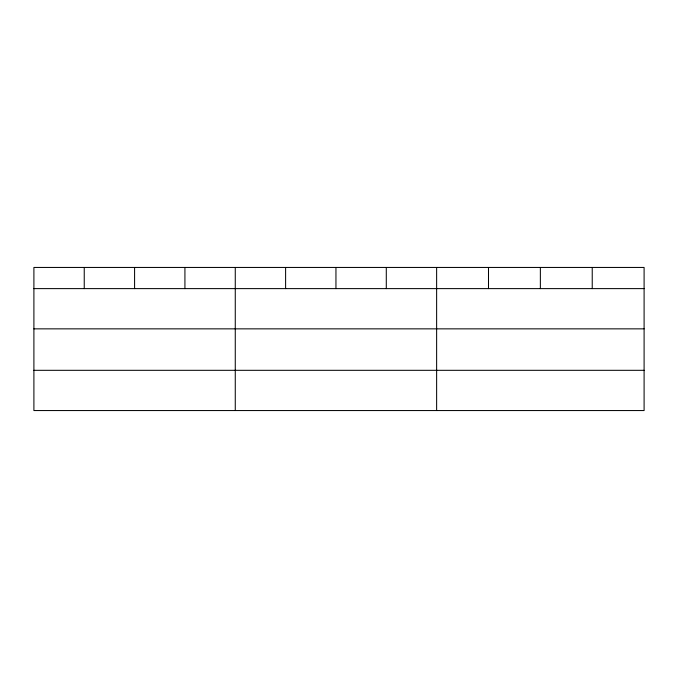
<?xml version="1.0" encoding="UTF-8"?>
<svg xmlns="http://www.w3.org/2000/svg" width="678" height="678" viewBox="0 0 678 678"><rect width="100%" height="100%" fill="white"/><g stroke="black" fill="none" stroke-linecap="round" stroke-linejoin="round"><path stroke-width="1.02" d="M644.1 328.855L644.1 267.446L33.9 267.446L33.9 410.554L644.1 410.554L644.1 328.855L33.9 328.855M33.9 288.616L644.1 288.616M33.9 370.315L644.1 370.315M592.233 267.446L592.233 288.616M540.366 267.446L540.366 288.616M488.499 267.446L488.499 288.616M436.632 267.446L436.632 410.554M386.291 267.446L386.291 288.616M335.949 267.446L335.949 288.616M285.608 267.446L285.608 288.616M235.266 267.446L235.266 410.554M184.924 267.446L184.924 288.616M134.583 267.446L134.583 288.616M84.242 267.446L84.242 288.616"/></g></svg>
